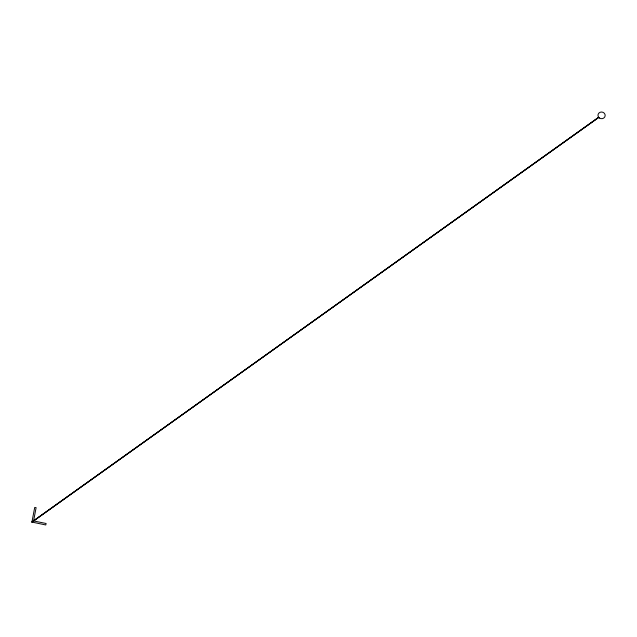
<?xml version="1.0" encoding="UTF-8"?>
<svg xmlns="http://www.w3.org/2000/svg" width="637" height="637" viewBox="0 0 637 637"><rect width="100%" height="100%" fill="white"/><g stroke="black" fill="none" stroke-linecap="round" stroke-linejoin="round"><path stroke-width="0.96" d="M598.796 117.407L31.85 522.061L45.768 524.96L46.111 523.495L33.578 520.931L36.11 507.657L34.717 507.442L31.914 522.125L598.708 117.304L31.898 522.061M599.417 118.004A3.607 3.344 7 0 0 605.15 115.815A3.607 3.344 7 0 0 600.158 112.263A3.607 3.344 7 0 0 599.417 118.004"/></g></svg>
